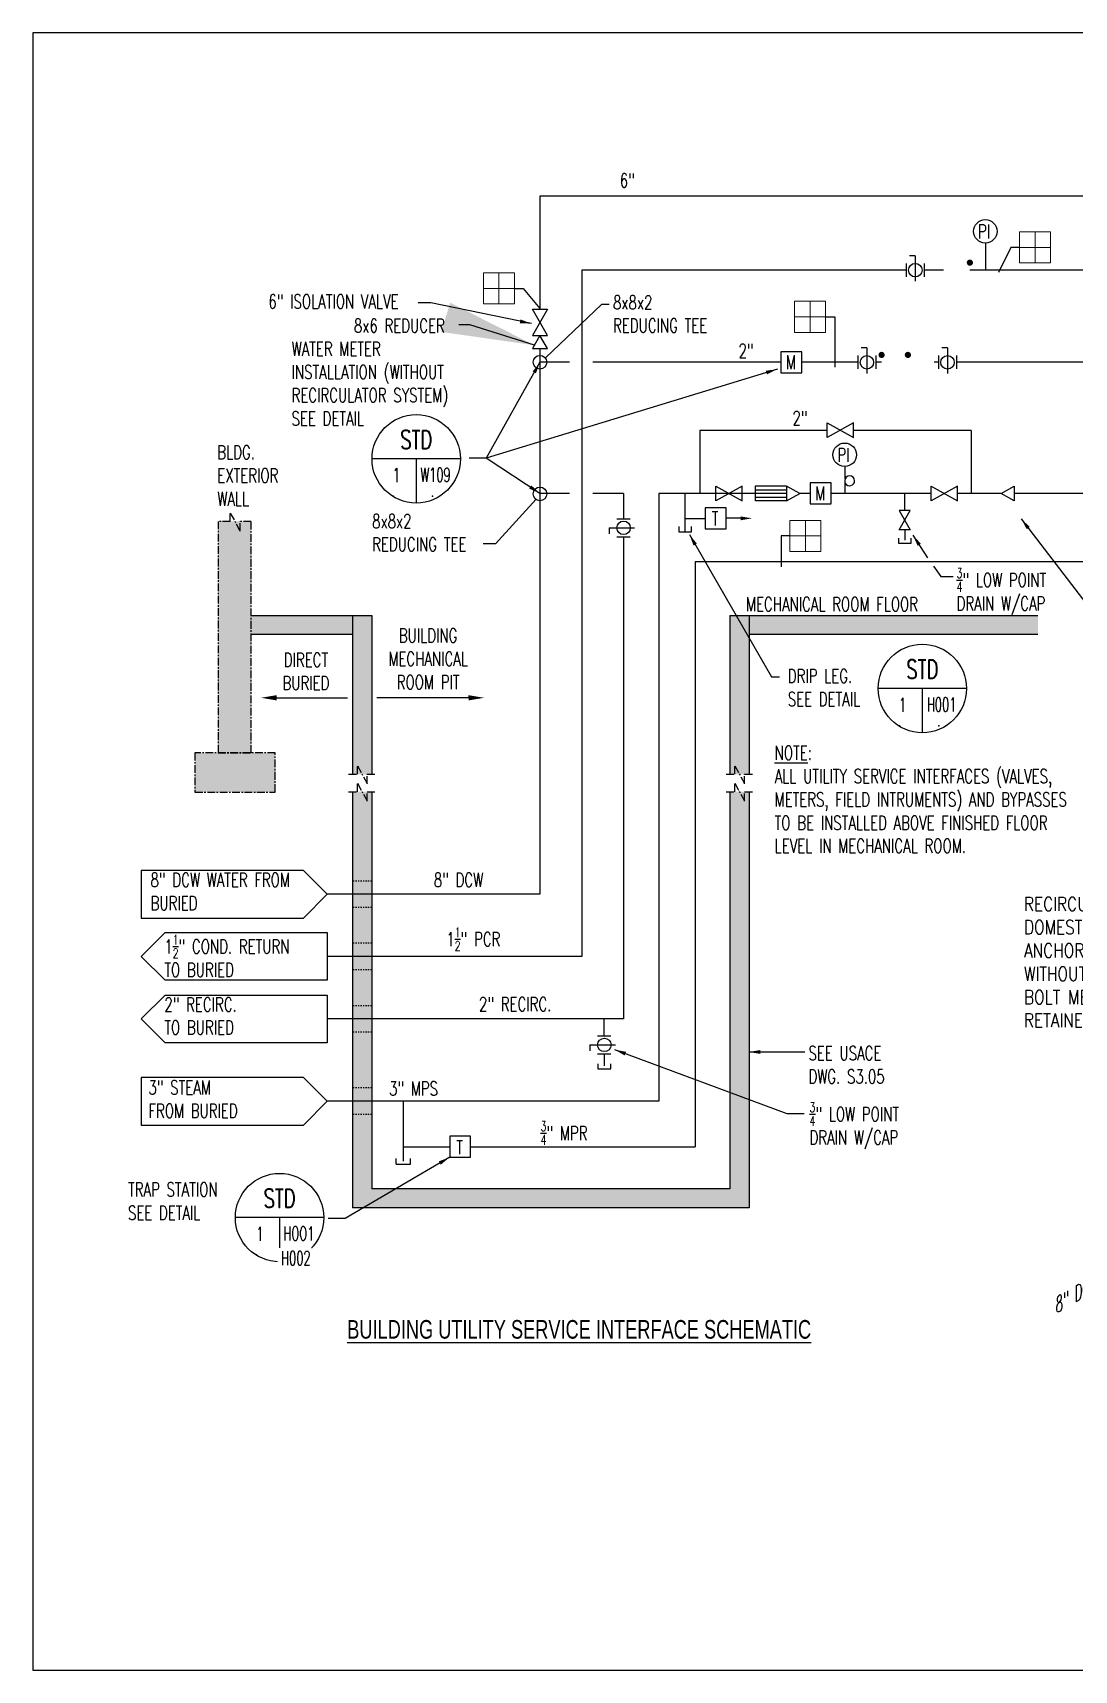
# Model space of a CAD drawing. Header units: inches. Extents: x 0 to 204, y 0 to 260.
# Drawn here: x 0 to 84, y 0 to 132 of the extents above; entities that cross this region are included whole.
import ezdxf
from ezdxf.enums import TextEntityAlignment as Align

# ---------------------------------------------------------------- set-up
doc = ezdxf.new("R2010")
doc.units = ezdxf.units.IN
doc.header["$LTSCALE"] = 0.5
doc.header["$MEASUREMENT"] = 0
doc.linetypes.add('CENTER', pattern=[2, 1.25, -0.25, 0.25, -0.25])
doc.linetypes.add('HIDDEN8', pattern=[0.046875, 0.03125, -0.015625])
doc.layers.get('0').update_dxf_attribs({"color": 255})
for name, color, linetype in [('COLUMN LINE', 253, 'CENTER'), ('FH-TITLES', 101, 'Continuous'), ('MU-DWG-TEXT', 21, 'Continuous'), ('MU-EXST', 253, 'Continuous'), ('MU-PIPE', 10, 'Continuous'), ('MU-TARGET', 52, 'Continuous')]:
    doc.layers.add(name, color=color, linetype=linetype)
doc.layers.add('PS_TEXT', color=52, linetype='Continuous', lineweight=13)
doc.styles.add('romans', font='romans.shx', dxfattribs={"width": 0.7})
doc.dimstyles.get("Standard").update_dxf_attribs({"dimtxt": 0.09375, "dimasz": 0.078125, "dimexe": 0.0625, "dimexo": 0.0625, "dimgap": 0.046875, "dimtad": 1, "dimdec": 8, "dimzin": 0, "dimdsep": 46, "dimlunit": 4, "dimtxsty": 'romans', "dimblk": 'ARCHTICK', "dimcen": 0.09, "dimclrd": 254, "dimclre": 254, "dimclrt": 151, "dimadec": 0, "dimazin": 0, "dimtfac": 1, "dimtdec": 8, "dimtofl": 0, "dimtmove": 0, "dimatfit": 3, "dimfxl": 1, "dimtolj": 1, "dimtzin": 0, "dimlwd": -1, "dimlwe": -1, "dimarcsym": 0})

# ---------------------------------------------------------------- blocks, each defined once
blk = doc.blocks.new('_ArchTick')
at = {"color": 0, "linetype": 'ByBlock', "const_width": 0.15}
blk.add_lwpolyline([(-0.5, -0.5), (0.5, 0.5)], dxfattribs=at)
blk = doc.blocks.new('ball')
for p, q in [((0.54, 1.46), (-0.54, 1.46)), ((1.15, 0.73), (-0.9, 0.73)), ((0.54, 0), (-0.54, 0)), ((1.15, 0.73), (1.15, 1.2))]:
    blk.add_line(p, q)
blk.add_circle((-0.01, 0.73), 0.544)
blk = doc.blocks.new('DTLBUBB')
at = {"linetype": 'Continuous'}
for p, q in [((0.297, 0), (-0.297, 0)), ((0, 0), (0, -0.297))]:
    blk.add_line(p, q, dxfattribs=at)
blk.add_circle((0, 0), 0.297, dxfattribs=at)
at = {"color": 250}
for p in [(0, 0.067), (-0.154, -0.25), (0.11, -0.25)]:
    blk.add_point(p, dxfattribs=at)
at = {"style": 'romans'}
for tag, height, width, p in [('DTL#', 0.125, 0.7, (0, 0.067)), ('WHERE_CUT', 0.0938, 0.6, (-0.103, -0.169)), ('WHERE_DRAWN', 0.0938, 0.6, (0.117, -0.169))]:
    blk.add_attdef(tag, text='', height=height, dxfattribs=dict(at, width=width)).set_placement(p, align=Align.CENTER)
blk = doc.blocks.new('Pt of Demarcation')
at = {"layer": 'PS_TEXT'}
for p, q in [((-5, 0), (5, 0)), ((0, 5), (0, -5))]:
    blk.add_line(p, q, dxfattribs=at)
blk.add_lwpolyline([(-5, 5), (-5, -5), (5, -5), (5, 5)], close=True, dxfattribs=at)
for points in [[(-5, 5), (0, 0), (-5, 0), (-5, 5)], [(-5, 5), (0, 0), (0, 5), (-5, 5)], [(5, -5), (0, 0), (0, -5), (5, -5)], [(5, -5), (0, 0), (5, 0), (5, -5)]]:
    blk.add_solid(points, dxfattribs=at)

msp = doc.modelspace()

# ---------------------------------------------------------------- hatches: boundary and pattern name
at = {"layer": 'COLUMN LINE'}
h = msp.add_hatch(dxfattribs=at)
h.set_pattern_fill('AR-CONC', color=256, scale=0.4, style=0)
h.set_pattern_definition([(50, (-2.8926, 0), (2.86904, -0.25101), [0.3, -3.3]), (355, (-2.8926, 0), (-0.555005, 3.00877), [0.24, -2.64]), (100.4514, (-2.6535, -0.021), (2.31404, 2.75776), [0.25496, -2.80457]), (46.1842, (-2.8926, 0.8), (4.26896, -0.66208), [0.45, -4.95]), (96.6356, (-2.537, 0.745), (3.73865, 3.89647), [0.38244, -4.20685]), (351.184, (-2.8926, 0.8), (3.73865, 3.89647), [0.36, -3.96]), (21, (-2.4926, 0.6), (2.38763, -1.610476), [0.3, -3.3]), (326, (-2.4926, 0.6), (0.97326, 2.9006), [0.24, -2.64]), (71.4514, (-2.2936, 0.4658), (3.36089, 1.29012), [0.25496, -2.80457]), (37.5, (-2.8926, 0), (0.048639, 1.331575), [0, -2.608, 0, -2.68, 0, -2.65]), (7.5, (-2.8926, 0), (1.052278, 1.577647), [0, -1.528, 0, -2.548, 0, -1.01]), (327.5, (-3.7846, 0), (2.13529, -0.0902195), [0, -1, 0, -3.12, 0, -4.14]), (317.5, (-4.1846, 0), (2.332745, 0.40042), [0, -1.3, 0, -2.072, 0, -2.94])])
h.paths.add_polyline_path([(56.21, 72.23), (57.76, 72.23), (57.76, 83.53), (81.05, 83.53), (81.05, 85.03), (56.21, 85.03)])
h.paths.add_polyline_path([(27.33, 70.82), (25.79, 70.82), (25.79, 37.28), (57.76, 37.28), (57.76, 70.82), (56.21, 70.82), (56.21, 38.82), (27.33, 38.82)])
h.paths.add_polyline_path([(25.79, 72.23), (27.33, 72.23), (27.33, 85.03), (17.62, 85.03), (17.62, 92.61), (14.94, 92.61), (14.94, 73.96), (13.08, 73.96), (13.08, 70.79), (19.55, 70.79), (19.55, 73.96), (17.62, 73.96), (17.62, 83.53), (25.79, 83.53)])

# ---------------------------------------------------------------- linework, layer by layer
at = {"color": 252}
for p, q in [((60.78, 95.12), (58.27, 95.12)), ((60.78, 94.85), (58.27, 94.85)), ((60.78, 94.54), (58.27, 94.54))]:
    msp.add_line(p, q, dxfattribs=at)
for p, q in [((40.58, 94.39), (37.3, 90.8)), ((70.31, 93.5), (70.31, 94.86)), ((70.31, 91.92), (70.31, 91.09)), ((37.3, 90.8), (36.33, 90.8)), ((25.79, 67.12), (25.79, 65.61)), ((46.08, 51.14), (46.08, 52.5)), ((46.08, 49.68), (46.08, 48.73)), ((25.79, 42.63), (25.79, 41.12)), ((29.3, 40.8), (29.3, 41.25)), ((30.45, 40.8), (30.45, 41.25)), ((29.3, 40.8), (30.45, 40.8))]:
    msp.add_line(p, q)
at = {"linetype": 'HIDDEN8', "ltscale": 0.25}
for p, q in [((27.33, 63.62), (25.79, 63.62)), ((27.33, 61.49), (25.79, 61.49)), ((27.33, 58.61), (25.79, 58.61)), ((27.33, 56.47), (25.79, 56.47)), ((27.33, 53.57), (25.79, 53.57)), ((27.33, 51.43), (25.79, 51.43)), ((27.33, 46.94), (25.79, 46.94)), ((27.33, 44.8), (25.79, 44.8))]:
    msp.add_line(p, q, dxfattribs=at)
for points in [[(76.81, 115.04), (76.81, 112.87)], [(65.47, 97.03), (65.47, 96.02)], [(69.8, 91.26), (69.8, 90.85), (70.83, 90.85), (70.83, 91.26)], [(45.57, 48.89), (45.57, 48.48), (46.6, 48.48), (46.6, 48.89)]]:
    msp.add_lwpolyline(points)
for points, format in [([(75.56, 112.28, 0, 0, 0), (75.56, 113.47, 0, 0, 0), (74.08, 112.64, 0.375, 0, 0), (73.44, 112.28, 0, 0, 0), (73.44, 113.47, 0, 0, 0)], "xyseb"), ([(73.53, 113.94, 0, 0.25, 0), (74.12, 113.94, 0, 0, 0), (75.51, 113.94, 0, 0, 0)], "xyseb"), ([(65.52, 95.69, 0.784554), (66.27, 95.88, 1), (65.47, 95.88), (65.47, 94.86)], "xyb")]:
    msp.add_lwpolyline(points, format=format)
at = {"const_width": 0.25}
msp.add_lwpolyline([(75.69, 113.47, -1), (75.44, 113.47, -1)], format="xyb", close=True, dxfattribs=at)
for points in [[(40.31, 107.59), (41.5, 107.59), (40.31, 109.71), (41.5, 109.71)], [(60.32, 104.59), (62.01, 104.59), (62.01, 106.28), (60.32, 106.28)], [(66.17, 99.36), (66.17, 100.55), (64.05, 99.36), (64.05, 100.55)], [(57.19, 94.27), (57.19, 95.46), (55.07, 94.27), (55.07, 95.46)], [(62.69, 94.02), (64.38, 94.02), (64.38, 95.71), (62.69, 95.71)], [(74.57, 94.27), (74.57, 95.46), (72.45, 94.27), (72.45, 95.46)], [(54.21, 92), (55.9, 92), (55.9, 93.69), (54.21, 93.69)], [(70.76, 93.5), (69.87, 93.5), (70.76, 91.92), (69.87, 91.92)], [(33.63, 41.35), (35.31, 41.35), (35.31, 43.04), (33.63, 43.04)]]:
    msp.add_lwpolyline(points, close=True)
for centre, radius in [((76.81, 115.99), 0.947), ((40.9, 105.44), 0.551), ((65.47, 97.98), 0.947), ((40.9, 94.83), 0.551)]:
    msp.add_circle(centre, radius)
at = {"layer": 'COLUMN LINE', "linetype": 'Continuous'}
for p, q in [((17.62, 85.03), (27.33, 85.03)), ((25.79, 85.03), (25.79, 72.23)), ((25.79, 85.03), (27.33, 85.03)), ((27.33, 85.03), (27.33, 72.23)), ((56.21, 85.03), (56.21, 72.23)), ((56.21, 85.03), (81.05, 85.03)), ((57.76, 85.03), (57.76, 72.23)), ((17.62, 83.53), (25.79, 83.53)), ((57.76, 83.53), (81.05, 83.53)), ((25.79, 70.82), (25.79, 37.28)), ((27.33, 70.82), (27.33, 38.82)), ((56.21, 70.82), (56.21, 38.82)), ((57.76, 70.82), (57.76, 37.28)), ((56.21, 38.82), (27.33, 38.82)), ((57.76, 37.28), (25.79, 37.28))]:
    msp.add_line(p, q, dxfattribs=at)
at = {"layer": 'COLUMN LINE'}
for p, q in [((25.47, 72.23), (26.18, 72.23)), ((26.97, 72.23), (27.68, 72.23)), ((55.9, 72.23), (56.61, 72.23)), ((57.4, 72.23), (58.11, 72.23)), ((25.47, 70.82), (26.18, 70.82)), ((26.97, 70.82), (27.68, 70.82)), ((55.9, 70.82), (56.61, 70.82)), ((57.4, 70.82), (58.11, 70.82))]:
    msp.add_line(p, q, dxfattribs=at)
for points in [[(15.93, 92.61), (14.94, 92.61), (14.94, 73.96), (17.62, 73.96), (17.62, 92.61), (16.72, 92.61)], [(15.93, 92.61), (15.93, 93.28), (16.72, 91.83), (16.72, 92.61)], [(26.18, 72.23), (26.18, 72.91), (26.97, 71.46), (26.97, 72.23)], [(56.61, 72.23), (56.61, 72.91), (57.4, 71.46), (57.4, 72.23)], [(26.18, 70.82), (26.18, 71.5), (26.97, 70.05), (26.97, 70.82)], [(56.61, 70.82), (56.61, 71.5), (57.4, 70.05), (57.4, 70.82)]]:
    msp.add_lwpolyline(points, dxfattribs=at)
msp.add_lwpolyline([(13.08, 70.79), (19.55, 70.79), (19.55, 73.96), (13.08, 73.96)], close=True, dxfattribs=at)
at = {"layer": 'DEFPOINTS'}
msp.add_lwpolyline([(0, 0), (204, 0), (204, 132), (0, 132)], close=True, dxfattribs=at)
at = {"layer": 'MU-DWG-TEXT', "color": 7}
for p, q in [((41.34, 105.79), (45.9, 110.11)), ((45.9, 110.11), (46.49, 110.11))]:
    msp.add_line(p, q, dxfattribs=at)
at = {"layer": 'MU-DWG-TEXT', "color": 254}
for p, q in [((19.66, 78.39), (25.39, 78.39)), ((35.14, 78.39), (27.74, 78.39))]:
    msp.add_line(p, q, dxfattribs=at)
msp.add_lwpolyline([(72.64, 88.99), (73.21, 88.17), (74.22, 88.17)], dxfattribs=at)
at = {"layer": 'MU-DWG-TEXT'}
for points in [[(8.74, 60.63), (21.83, 60.63), (23.75, 62.56), (21.83, 64.48), (8.74, 64.48), (8.74, 60.63)], [(10.67, 55.62), (8.74, 57.54), (10.67, 59.46), (23.75, 59.46), (23.75, 55.62), (10.67, 55.62)], [(10.67, 50.58), (8.74, 52.5), (10.67, 54.42), (23.75, 54.42), (23.75, 50.58), (10.67, 50.58)], [(8.74, 43.95), (21.83, 43.95), (23.75, 45.87), (21.83, 47.79), (8.74, 47.79), (8.74, 43.95)]]:
    msp.add_lwpolyline(points, dxfattribs=at)
at = {"layer": 'MU-DWG-TEXT', "color": 254}
for points in [[(19.66, 78.6), (18.41, 78.39), (19.66, 78.18)], [(35.13, 78.6), (36.39, 78.39), (35.14, 78.18)]]:
    msp.add_solid(points, dxfattribs=at)
at = {"layer": 'MU-EXST'}
for p, q in [((85.14, 118.83), (40.9, 118.83)), ((40.9, 118.83), (40.9, 109.71)), ((85.14, 112.87), (77.96, 112.87)), ((66.53, 105.44), (64.67, 105.44)), ((68.45, 105.44), (67.99, 105.44)), ((73.03, 105.44), (72.68, 105.44)), ((85.14, 105.44), (74.49, 105.44)), ((89.62, 89.34), (60.35, 89.34))]:
    msp.add_line(p, q, dxfattribs=at)
at = {"layer": 'MU-EXST', "const_width": 0.25}
for points in [[(68.32, 106.03, 1), (68.57, 106.03, 1)], [(70.44, 106.03, 1), (70.69, 106.03, 1)]]:
    msp.add_lwpolyline(points, format="xyb", close=True, dxfattribs=at)
at = {"layer": 'MU-EXST'}
for points in [[(68.45, 104.84, 0, 0, 0), (68.45, 106.03, 0, 0, 0), (69.93, 105.2, 0.375, 0, 0), (70.57, 104.84, 0, 0, 0), (70.57, 106.03, 0, 0, 0)], [(70.57, 104.84, 0, 0, 0), (70.57, 106.03, 0, 0, 0), (72.05, 105.2, 0.375, 0, 0), (72.68, 104.84, 0, 0, 0), (72.68, 106.03, 0, 0, 0)]]:
    msp.add_lwpolyline(points, format="xyseb", dxfattribs=at)
at = {"layer": 'MU-PIPE'}
for p, q in [((44.27, 112.87), (44.27, 57.54)), ((70.43, 112.87), (44.27, 112.87)), ((73.44, 112.87), (71.89, 112.87)), ((77.96, 112.87), (75.56, 112.87)), ((40.9, 106.54), (40.9, 62.56)), ((43.29, 105.44), (40.9, 105.44)), ((60.32, 105.44), (45.15, 105.44)), ((64.67, 105.44), (62.01, 105.44)), ((64.05, 99.95), (53.79, 99.95)), ((53.79, 99.95), (53.79, 94.86)), ((75.67, 99.95), (66.17, 99.95)), ((75.67, 99.95), (75.67, 94.86)), ((60.78, 95.46), (58.26, 95.46)), ((58.27, 94.27), (58.27, 95.46)), ((43.29, 94.87), (40.9, 94.87)), ((47.64, 94.87), (45.15, 94.87)), ((47.64, 94.87), (47.64, 92.82)), ((50.48, 94.86), (50.48, 45.87)), ((60.3, 94.86), (50.48, 94.86)), ((55.07, 94.86), (50.48, 94.86)), ((52.61, 91.78), (52.61, 94.86)), ((58.27, 94.86), (57.19, 94.86)), ((60.78, 94.27), (58.27, 94.27)), ((62.69, 94.86), (61.84, 94.86)), ((72.45, 94.86), (64.38, 94.86)), ((78.08, 94.86), (74.54, 94.86)), ((84.69, 94.86), (79.15, 94.86)), ((52.61, 92.84), (54.21, 92.84)), ((47.64, 91.36), (47.64, 52.5)), ((53.42, 89.34), (53.42, 42.19)), ((60.35, 89.34), (53.42, 89.34)), ((40.9, 62.56), (23.75, 62.56)), ((44.27, 57.54), (23.75, 57.54)), ((47.64, 52.5), (23.75, 52.5)), ((50.48, 45.87), (23.75, 45.87)), ((29.87, 45.87), (29.87, 41.03)), ((29.87, 42.19), (33.63, 42.19))]:
    msp.add_line(p, q, dxfattribs=at)
at = {"layer": 'MU-PIPE', "linetype": 'Continuous'}
msp.add_line((35.31, 42.19), (53.42, 42.19), dxfattribs=at)
at = {"layer": 'MU-PIPE'}
msp.add_lwpolyline([(40.9, 107.59), (40.31, 106.54), (41.5, 106.54), (40.9, 107.59)], close=True, dxfattribs=at)
for points in [[(61.84, 94.86), (60.78, 95.46), (60.78, 94.27), (61.84, 94.86)], [(78.08, 94.86), (79.14, 95.46), (79.14, 94.27), (78.08, 94.86)], [(57.07, 92.86), (55.9, 92.86)], [(52.09, 92.19), (52.09, 91.78), (53.13, 91.78), (53.13, 92.19)]]:
    msp.add_lwpolyline(points, dxfattribs=at)
msp.add_solid([(57.07, 93.01), (58, 92.86), (57.07, 92.7)], dxfattribs=at)
at = {"layer": 'MU-TARGET'}
for points in [[(79.57, 114.69), (78.86, 114.69), (77.86, 112.67)], [(38.84, 111.39), (39.54, 111.39), (40.88, 109.76)], [(63.93, 109.1), (64.67, 109.1), (64.67, 105.05)], [(61.05, 91.44), (60.35, 91.44), (60.35, 88.94)]]:
    msp.add_lwpolyline(points, dxfattribs=at)

# ---------------------------------------------------------------- block references
for p, rotation in [((71.89, 112.87), 90), ((47.63, 92.82), 180), ((46.08, 51.14), 180)]:
    msp.add_blockref('ball', p, dxfattribs=dict(rotation=rotation))
at = {"layer": 'MU-DWG-TEXT'}
ref = msp.add_blockref('DTLBUBB', (30.92, 97.65), dxfattribs=dict(at, xscale=12, yscale=12, zscale=12))
ref.add_attrib('DTL#', 'STD', dxfattribs={"layer": '0', "height": 1.5, "style": 'romans', "width": 0.7}).set_placement((30.92, 98.45), align=Align.CENTER)
ref.add_attrib('WHERE_CUT', '1', dxfattribs={"layer": '0', "height": 1.12, "style": 'romans', "width": 0.6}).set_placement((29.32, 95.78), align=Align.CENTER)
ref.add_attrib('WHERE_DRAWN', 'W109', dxfattribs={"layer": '0', "height": 1.125, "style": 'romans', "width": 0.6}).set_placement((32.48, 95.8), align=Align.CENTER)
ref = msp.add_blockref('DTLBUBB', (71.73, 79.14), dxfattribs=dict(at, xscale=12, yscale=12, zscale=12))
ref.add_attrib('DTL#', 'STD', dxfattribs={"layer": '0', "height": 1.5, "style": 'romans', "width": 0.7}).set_placement((71.73, 79.94), align=Align.CENTER)
ref.add_attrib('WHERE_CUT', '1', dxfattribs={"layer": '0', "height": 1.12, "style": 'romans', "width": 0.6}).set_placement((70.13, 77.26), align=Align.CENTER)
ref.add_attrib('WHERE_DRAWN', 'H001', dxfattribs={"layer": '0', "height": 1.125, "style": 'romans', "width": 0.6}).set_placement((73.29, 77.29), align=Align.CENTER)
ref = msp.add_blockref('DTLBUBB', (19.9, 36.49), dxfattribs=dict(at, xscale=12, yscale=11.99999999999999, zscale=12))
ref.add_attrib('DTL#', 'STD', dxfattribs={"layer": '0', "height": 1.5, "style": 'romans', "width": 0.7}).set_placement((19.9, 37.29), align=Align.CENTER)
ref.add_attrib('WHERE_CUT', '1', dxfattribs={"layer": '0', "height": 1.12, "style": 'romans', "width": 0.6}).set_placement((18.31, 34.62), align=Align.CENTER)
ref.add_attrib('WHERE_DRAWN', 'HOO1', dxfattribs={"layer": '0', "height": 1.125, "style": 'romans', "width": 0.6}).set_placement((21.46, 34.64), align=Align.CENTER)
at = {"layer": 'MU-EXST', "rotation": 90}
for p in [(67.99, 105.44), (74.49, 105.44)]:
    msp.add_blockref('ball', p, dxfattribs=at)
at = {"layer": 'MU-TARGET', "xscale": 0.25, "yscale": 0.25, "zscale": 0.25}
for p in [(80.82, 114.69), (37.59, 111.39), (62.68, 109.1), (62.3, 91.44)]:
    msp.add_blockref('Pt of Demarcation', p, dxfattribs=at)

# ---------------------------------------------------------------- texts
at = {"layer": 'FH-TITLES', "insert": (25.36, 28.23), "char_height": 1.5, "width": 42.811, "attachment_point": 1, "style": 'romans'}
msp.add_mtext('{\\fArial|b0|i0|c0|p34;\\LBUILDING UTILITY SERVICE INTERFACE SCHEMATIC}', dxfattribs=at)
at = {"layer": 'MU-DWG-TEXT', "style": 'romans', "width": 0.7}
for s, height, p in [('PI', 1.125, (76.21, 115.41)), ('M', 1.12, (60.72, 104.88)), ('PI', 1.125, (64.88, 97.4)), ('M', 1.12, (63.09, 94.31)), ('T', 1.12, (54.75, 92.28)), ('T', 1.12, (34.15, 41.59))]:
    msp.add_text(s, height=height, dxfattribs=at).set_placement(p)
at = {"layer": 'MU-DWG-TEXT', "style": 'romans', "oblique": 30, "width": 0.7}
msp.add_text('8" DCW', height=1.125, rotation=30, dxfattribs=at).set_placement((82.49, 28.75))
at = {"layer": 'MU-DWG-TEXT', "char_height": 1.125, "style": 'romans'}
for s, insert, width, attachment_point in [('\\A1;6"', (47.94, 120.65), 10.95, 2), ('6" ISOLATION VALVE', (19, 110.91), 19.2904, 1), ('8x8x2\\PREDUCING TEE', (46.79, 110.83), 19.2904, 1), ('8x6 REDUCER', (25.9, 108.95), 19.2904, 1), ('WATER METER\\PINSTALLATION (WITHOUT\\PRECIRCULATOR SYSTEM)\\PSEE DETAIL', (20.87, 107.09), 19.2904, 1), ('\\A1;2"', (57.52, 106.91), 10.95, 2), ('\\A1;2"', (61.87, 101.5), 10.95, 2), ('8x8x2\\PREDUCING TEE', (27.37, 93.2), 19.2904, 1), ('\\A1;{\\H0.7x;\\S3/4;}" LOW POINT\\PDRAIN W/CAP', (74.49, 88.83), 17.2901, 1), ('BUILDING\\PMECHANICAL\\PROOM PIT', (31.88, 83.97), 8.8125, 2), ('DIRECT\\PBURIED', (22.03, 82.02), 10.95, 2), ('DRIP LEG.\\PSEE DETAIL', (60.88, 80.71), 19.2904, 1), ('{\\LNOTE}:\\PALL UTILITY SERVICE INTERFACES (VALVES,\\PMETERS, FIELD INTRUMENTS) AND BYPASSES\\PTO BE INSTALLED ABOVE FINISHED FLOOR\\PLEVEL IN MECHANICAL ROOM.', (59.82, 74.51), 28.0126, 1), ('8" DCW WATER FROM BURIED', (9.5, 64.27), 12.5787, 1), ('\\A1;8" DCW', (34.33, 64.29), 10.95, 2), ('{\\W0.8;RECIRCULATED AND\\PDOMESTIC COLD WATER\\PANCHOR. SIMILAR TO DETAIL\\PWITHOUT WALL BRACKET.\\PBOLT MECHANICAL JOINT\\PRETAINER TO PIT WALL.}', (79.93, 62.33), 25.483, 1), ('\\A1;1{\\H0.7x;\\S1/2;}" PCR', (35.53, 59.88), 10.95, 2), ('\\A1;1{\\H0.7x;\\S1/2;}" COND. RETURN\\PTO BURIED', (10.61, 59.29), 17.0236, 1), ('\\A1;2" RECIRC.\\PTO BURIED', (10.61, 54.24), 17.0236, 1), ('\\A1;2" RECIRC.', (38.9, 54.26), 10.95, 2), ('SEE USACE\\PDWG. S3.05', (62.55, 50.31), 14.1019, 1), ('3" STEAM\\PFROM BURIED', (9.33, 47.54), 14.2866, 1), ('\\A1;3" MPS', (30.7, 47.45), 10.95, 2), ('\\A1;{\\H0.7x;\\S3/4;}" LOW POINT\\PDRAIN W/CAP', (62.63, 45.78), 17.2901, 1), ('\\A1;{\\H0.7x;\\S3/4;}" MPR', (42.84, 44.25), 10.95, 2), ('TRAP STATION \\PSEE DETAIL', (7.68, 39.32), 11.1114, 1)]:
    msp.add_mtext(s, dxfattribs=dict(at, insert=insert, width=width, attachment_point=attachment_point))
at = {"layer": 'MU-EXST', "char_height": 1.125, "width": 16.1562, "attachment_point": 1, "style": 'romans'}
for s, insert in [('\\A1;BLDG.\\PEXTERIOR\\PWALL', (14.88, 98.74)), ('\\A1;MECHANICAL ROOM FLOOR', (57.51, 86.5))]:
    msp.add_mtext(s, dxfattribs=dict(at, insert=insert))

# ---------------------------------------------------------------- leaders
msp.add_leader([(40.45, 106.81), (35.24, 108.45), (34.37, 108.45)], dimstyle='Standard', override={"dimscale": 96, "dimgap": 0.046875, "dimtad": 0, "dimfxl": 0.75})
at = {"layer": 'MU-DWG-TEXT'}
for points, override in [([(40.22, 108.55), (32.1, 110.23), (31.08, 110.23)], {"dimscale": 12, "dimtad": 0, "dimfxl": 0.75}), ([(60.05, 104.88), (36.55, 97.7), (35.18, 97.7)], {"dimscale": 12, "dimtad": 0, "dimfxl": 0.75}), ([(40.9, 105.44), (36.55, 97.7)], {"dimscale": 12, "dimtad": 0, "dimfxl": 0.75}), ([(40.9, 94.87), (36.55, 97.7)], {"dimscale": 12, "dimtad": 0, "dimfxl": 0.75}), ([(79.7, 92.82), (89.45, 80.07), (90.09, 80.07)], {"dimscale": 12, "dimtad": 0, "dimfxl": 0.75}), ([(52.95, 91.55), (59.56, 80.07), (60.2, 80.07)], {"dimscale": 12, "dimtad": 0, "dimfxl": 0.75}), ([(70.97, 91.51), (72.16, 89.68)], {"dimscale": 12, "dimgap": 0.046875, "dimtad": 0, "dimfxl": 0.75}), ([(46.91, 50.03), (60.8, 44.87), (62.19, 44.87)], {"dimscale": 12, "dimtad": 0, "dimfxl": 0.75}), ([(57.74, 49.84), (62.26, 49.84)], {"dimscale": 12, "dimgap": 0.046875, "dimtad": 0, "dimfxl": 0.75}), ([(33.63, 41.36), (25.19, 36.42), (23.82, 36.42)], {"dimscale": 12, "dimgap": 0.046875, "dimtad": 0, "dimfxl": 0.75})]:
    msp.add_leader(points, dimstyle='Standard', override=override, dxfattribs=at)

# ---------------------------------------------------------------- next in the draw order: wipeouts: each hides what was drawn before it
msp.add_wipeout([(19.74, 32.48), (22.49, 32.48), (22.49, 34.04), (19.74, 34.04)]).dxf.layer = 'MU-DWG-TEXT'

# ---------------------------------------------------------------- next in the draw order: texts
at = {"layer": 'MU-DWG-TEXT', "insert": (21.22, 33.78), "char_height": 1.125, "width": 10.95, "attachment_point": 2, "style": 'romans'}
msp.add_mtext('\\A1;{\\W0.6;H002}', dxfattribs=at)

doc.saveas('drawing.dxf')
